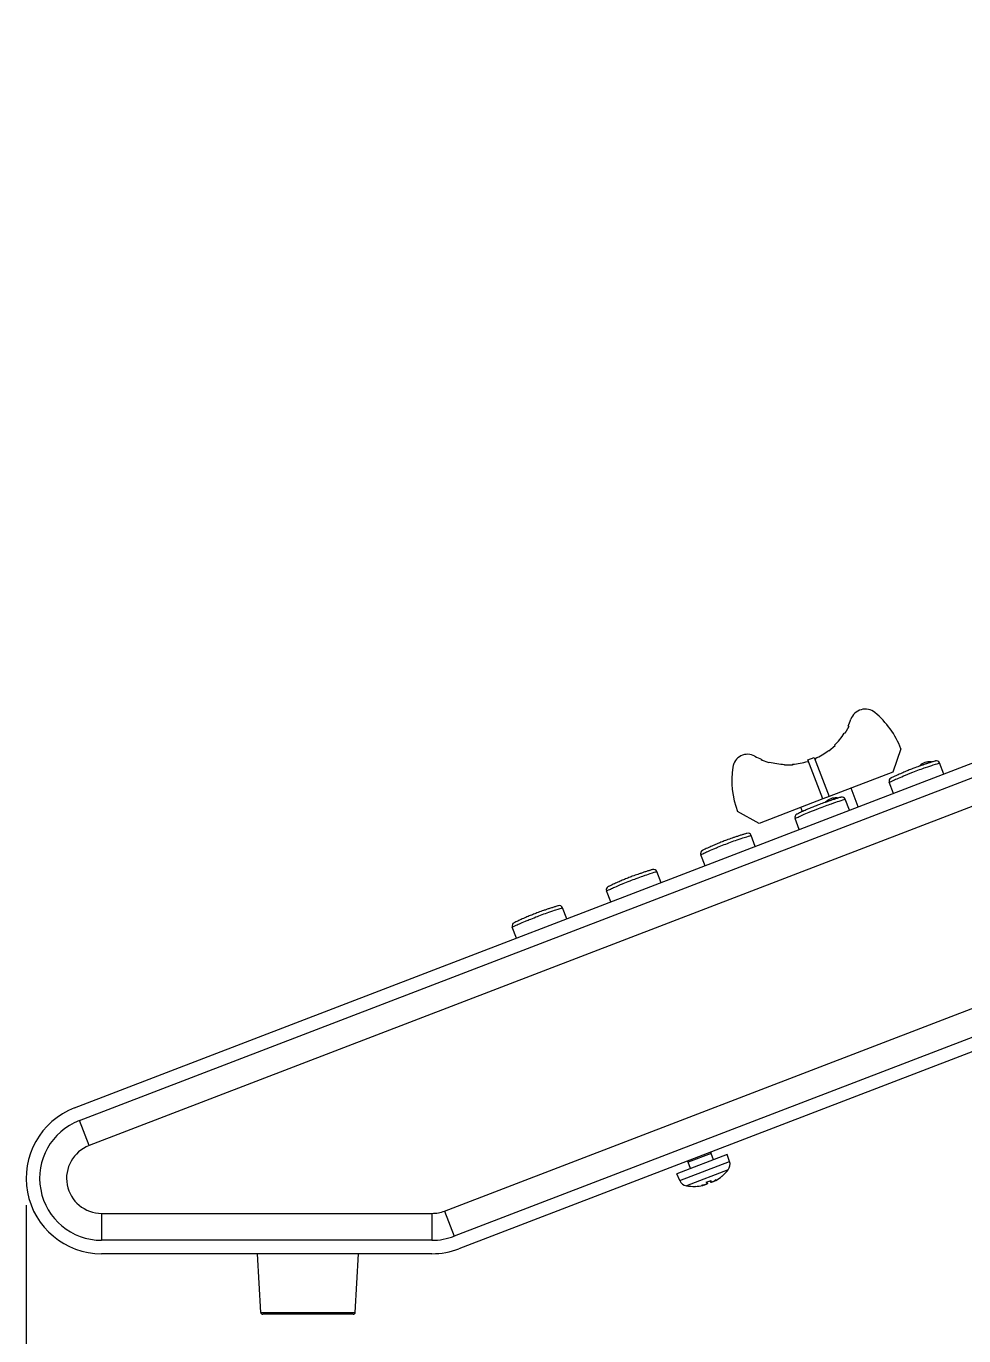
# Model space of a CAD drawing. Header units: millimetres. Extents: x 20 to 1660, y 4 to 1168.
# Drawn here: x 859.9 to 999.2, y 800.5 to 995.1 of the extents above; entities that cross this region are included whole.
import ezdxf

# ---------------------------------------------------------------- set-up
doc = ezdxf.new("R2010")
doc.units = ezdxf.units.MM
doc.header["$LTSCALE"] = 4
for name, color, linetype, lineweight in [('Dimensions(A H Standard)', 7, 'Continuous', 9), ('Visible Edges(A H Standard)', 7, 'Continuous', 18), ('Visible Tangent Edges(A H Standard)', 7, 'Continuous', 18)]:
    doc.layers.add(name, color=color, linetype=linetype, lineweight=lineweight)
doc.styles.add('DEFAULT-A H Standard', font='arial.ttf')
doc.dimstyles.new('DEFAULT', dxfattribs={"dimscale": 4, "dimtxt": 3, "dimasz": 2.5, "dimexe": 3, "dimexo": 1, "dimgap": 0.75, "dimtad": 1, "dimrnd": 1e-08, "dimzin": 0, "dimdsep": 46, "dimtxsty": 'DEFAULT-A H Standard', "dimcen": 0.09, "dimdle": 10, "dimclrd": 7, "dimclre": 7, "dimclrt": 7, "dimazin": 1, "dimtfac": 0.833333, "dimtofl": 0, "dimtmove": 0, "dimatfit": 3, "dimfxl": 0, "dimtolj": 1, "dimtzin": 0, "dimlwd": -1, "dimlwe": -1, "dimarcsym": 0})

# ---------------------------------------------------------------- blocks, each defined once
blk = doc.blocks.new('*D11')
at = {"layer": 'Defpoints', "color": 0, "linetype": 'Continuous'}
for p in [(1355.64, 842.83), (859.87, 823.93), (859.87, 687.93)]:
    blk.add_point(p, dxfattribs=at)
at = {"layer": 'Dimensions(A H Standard)', "color": 7, "linetype": 'Continuous'}
for p, q in [((1355.64, 838.83), (1355.64, 675.93)), ((859.87, 819.93), (859.87, 675.93)), ((1345.64, 687.93), (869.87, 687.93))]:
    blk.add_line(p, q, dxfattribs=at)
for points in [[(869.87, 689.6), (869.87, 686.26), (859.87, 687.93)], [(1345.64, 689.6), (1345.64, 686.26), (1355.64, 687.93)]]:
    blk.add_solid(points, dxfattribs=at)
at = {"layer": 'Dimensions(A H Standard)', "color": 7, "linetype": 'Continuous', "insert": (1082.6, 703.18), "char_height": 12, "attachment_point": 1, "style": 'DEFAULT-A H Standard'}
blk.add_mtext('\\A1;495.77', dxfattribs=at)

msp = doc.modelspace()

# ---------------------------------------------------------------- linework, layer by layer
at = {"layer": 'Visible Edges(A H Standard)'}
for p, q in [((867.052, 834.385), (1285.638, 995.077)), ((867.769, 832.518), (1286.355, 993.21)), ((1260.233, 944.621), (923.472, 815.34)), ((1260.95, 942.754), (924.188, 813.473)), ((982.116, 891.034), (981.534, 889.985)), ((982.012, 891.092), (982.116, 891.034)), ((981.534, 889.985), (981.431, 890.042)), ((979.164, 887.39), (979.087, 887.479)), ((980.07, 888.177), (979.164, 887.39)), ((979.993, 888.266), (980.07, 888.177)), ((989.858, 887.742), (988.668, 884.286)), ((969.136, 886.052), (969.174, 886.163)), ((970.27, 885.661), (969.136, 886.052)), ((970.309, 885.772), (970.27, 885.661)), ((972.567, 885.297), (972.565, 885.415)), ((973.767, 885.318), (972.567, 885.297)), ((973.765, 885.436), (973.767, 885.318)), ((976.05, 885.762), (976.008, 885.872)), ((976.036, 886.078), (976.97, 886.436)), ((978.258, 880.29), (976.036, 886.078)), ((976.144, 885.798), (976.05, 885.762)), ((976.97, 886.436), (979.192, 880.648)), ((977.171, 886.192), (977.077, 886.156)), ((977.128, 886.302), (977.171, 886.192)), ((996.231, 883.976), (995.596, 885.628)), ((988.668, 884.286), (979.192, 880.648)), ((983.534, 879.102), (982.459, 881.902)), ((988.762, 881.109), (988.128, 882.761)), ((978.258, 880.29), (968.782, 876.652)), ((979.192, 880.648), (978.258, 880.29)), ((982.227, 878.6), (981.593, 880.252)), ((968.782, 876.652), (965.585, 878.424)), ((974.759, 875.733), (974.124, 877.385)), ((975.229, 878.413), (974.99, 879.035)), ((968.224, 873.224), (967.589, 874.876)), ((960.755, 870.357), (960.121, 872.009)), ((954.22, 867.848), (953.586, 869.5)), ((946.751, 864.981), (946.117, 866.633)), ((940.216, 862.472), (939.582, 864.124)), ((932.748, 859.605), (932.114, 861.257)), ((964.038, 827.485), (956.569, 824.618)), ((961.646, 827.607), (958.265, 826.309)), ((961.646, 827.607), (961.658, 827.857)), ((961.994, 826.701), (961.646, 827.607)), ((964.4, 826.433), (964.038, 827.485)), ((958.265, 826.309), (958.089, 826.487)), ((958.613, 825.403), (958.265, 826.309)), ((957.004, 823.594), (956.569, 824.618)), ((960.74, 822.967), (960.734, 822.988)), ((960.938, 823.35), (961.64, 823.62)), ((961.127, 823.137), (961.053, 823.394)), ((961.643, 823.335), (961.525, 823.576)), ((962.043, 823.468), (962.034, 823.487)), ((963.223, 824.227), (963.229, 824.23)), ((959.349, 822.74), (959.355, 822.743)), ((920.174, 814.729), (871.066, 814.729)), ((920.175, 812.729), (871.067, 812.729)), ((920.175, 812.729), (880.751, 812.728)), ((880.751, 812.728), (880.751, 812.729)), ((894.735, 804.012), (894.251, 812.728)), ((908.767, 804.012), (909.251, 812.729)), ((908.467, 803.729), (895.035, 803.728))]:
    msp.add_line(p, q, dxfattribs=at)
for centre, radius, start, end in [((984.56, 891.378), 2.25, 50.49921, 160.80173), ((977.722, 883.083), 13, 21.00149, 50.49921), ((972.991, 895.406), 10, 334.4413, 340.80173), ((972.991, 895.406), 10, 314.4413, 327.56168), ((972.991, 895.406), 10, 294.4413, 307.56168), ((967.09, 884.671), 2.25, 61.20125, 171.50376), ((972.991, 895.406), 10, 241.20125, 247.56168), ((972.991, 895.406), 10, 254.4413, 267.56168), ((972.991, 895.406), 10, 274.4413, 287.56168), ((992.823, 885.051), 0.2, 135.76327, 140.76537), ((994.184, 883.725), 2.1, 86.23971, 135.76327), ((994.309, 885.622), 0.2, 45.88349, 86.23971), ((995.13, 885.449), 0.5, 21.00149, 106.49305), ((977.722, 883.083), 13, 171.50376, 201.00149), ((988.595, 882.94), 0.5, 115.50993, 201.00149), ((978.819, 879.675), 0.2, 135.76327, 140.76537), ((980.181, 878.349), 2.1, 86.23971, 135.76327), ((980.306, 880.246), 0.2, 45.88349, 86.23971), ((981.126, 880.073), 0.5, 21.00149, 106.49305), ((974.591, 877.564), 0.5, 115.50993, 201.00149), ((967.122, 874.697), 0.5, 21.00149, 106.49305), ((960.587, 872.188), 0.5, 115.50993, 201.00149), ((953.119, 869.321), 0.5, 21.00149, 106.49305), ((946.584, 866.812), 0.5, 115.50993, 201.00149), ((939.115, 863.945), 0.5, 21.00149, 106.49305), ((932.58, 861.436), 0.5, 115.50993, 201.00149), ((871.066, 823.929), 11.2, 111.00149, 270.00149), ((871.066, 823.929), 9.2, 111.00149, 270), ((959.085, 829.226), 6.5, 310.1527, 321.79282), ((963.171, 826.01), 1.3, 321.79282, 19.00149), ((958.201, 824.102), 1.3, 203.00149, 260.21016), ((963.169, 824.385), 0.166, 291.00149, 310.1527), ((959.085, 829.226), 6.5, 260.21016, 271.85028), ((959.29, 822.895), 0.166, 271.85028, 291.00149), ((920.174, 823.929), 9.2, 270, 291.00149), ((920.174, 823.929), 11.2, 270.00149, 291.00149), ((895.035, 804.028), 0.3, 183.18132, 270.00149), ((908.467, 804.029), 0.3, 270.00149, 356.82166)]:
    msp.add_arc(centre, radius, start, end, dxfattribs=at)
for centre, major_axis, ratio, start_param, end_param in [((958.56, 828.843), (3.787, -5.193), 0.745371, 5.8271648, 5.9443163), ((959.823, 829.328), (0.882, -6.366), 0.6436368, 6.1744517, 6.2916031), ((960.766, 822.316), (0.328, -1.385), 0.0982873, 2.0370539, 2.0541189), ((959.474, 829.337), (1.784, -6.237), 0.1191129, 5.9593762, 6.1290693), ((958.722, 829.048), (2.848, -5.829), 0.1191129, 0.154116, 0.3238091), ((959.731, 829.293), (0.661, -6.393), 0.745371, 0.338869, 0.4560205), ((962.46, 822.967), (-0.683, 1.248), 0.0982873, 1.0874737, 1.1045388), ((958.468, 828.808), (3.604, -5.321), 0.6436368, 6.2747675, 6.3919189), ((959.143, 829.21), (-1.7, -6.261), 0.989048, 0.791063, 0.9607562), ((959.052, 829.175), (-5.453, 3.515), 0.989048, 2.1808365, 2.3505296)]:
    msp.add_ellipse(centre, major_axis=major_axis, ratio=ratio, start_param=start_param, end_param=end_param, dxfattribs=at)
for points, knots in [([(994.988, 885.928), (994.988, 885.928), (994.953, 885.918), (994.815, 885.877), (994.717, 885.847), (994.467, 885.771), (994.324, 885.727), (994.012, 885.629), (993.853, 885.578), (993.53, 885.472), (993.374, 885.42), (993.068, 885.317), (992.923, 885.267), (992.518, 885.125), (992.242, 885.026), (991.732, 884.835), (991.502, 884.747), (991.057, 884.571), (990.841, 884.483), (990.399, 884.301), (990.18, 884.207), (989.717, 884.006), (989.492, 883.906), (989.166, 883.758), (989.048, 883.704), (988.821, 883.6), (988.72, 883.552), (988.551, 883.473), (988.486, 883.442), (988.4, 883.401), (988.379, 883.391), (988.379, 883.391)], [0.7071355, 0.7071355, 0.7071355, 0.7071355, 0.8412416, 0.8412416, 0.9675631, 0.9675631, 1.0768888, 1.0768888, 1.1651744, 1.1651744, 1.2345154, 1.2345154, 1.2895631, 1.2895631, 1.3801983, 1.3801983, 1.4512527, 1.4512527, 1.522628, 1.522628, 1.6084008, 1.6084008, 1.7241645, 1.7241645, 1.8066279, 1.8066279, 1.9060569, 1.9060569, 2.0137199, 2.0137199, 2.121383, 2.121383, 2.121383, 2.121383]), ([(980.984, 880.552), (980.984, 880.552), (980.949, 880.542), (980.812, 880.501), (980.713, 880.471), (980.463, 880.395), (980.321, 880.351), (980.009, 880.253), (979.85, 880.202), (979.526, 880.096), (979.37, 880.045), (979.064, 879.941), (978.92, 879.891), (978.515, 879.749), (978.239, 879.65), (977.728, 879.459), (977.499, 879.371), (977.053, 879.195), (976.838, 879.108), (976.396, 878.925), (976.176, 878.831), (975.713, 878.631), (975.488, 878.53), (975.162, 878.383), (975.044, 878.328), (974.818, 878.224), (974.716, 878.176), (974.547, 878.097), (974.483, 878.066), (974.397, 878.025), (974.376, 878.015), (974.376, 878.015)], [0.6962439, 0.6962439, 0.6962439, 0.6962439, 0.8282845, 0.8282845, 0.9526604, 0.9526604, 1.060302, 1.060302, 1.1472278, 1.1472278, 1.2155008, 1.2155008, 1.2697006, 1.2697006, 1.3589398, 1.3589398, 1.4288998, 1.4288998, 1.4991756, 1.4991756, 1.5836274, 1.5836274, 1.697608, 1.697608, 1.7788014, 1.7788014, 1.8766988, 1.8766988, 1.9827035, 1.9827035, 2.0887082, 2.0887082, 2.0887082, 2.0887082]), ([(966.981, 875.176), (966.981, 875.176), (966.946, 875.166), (966.809, 875.125), (966.71, 875.096), (966.46, 875.019), (966.318, 874.976), (966.006, 874.877), (965.848, 874.827), (965.523, 874.721), (965.367, 874.669), (965.062, 874.566), (964.917, 874.516), (964.511, 874.374), (964.238, 874.275), (963.727, 874.084), (963.499, 873.996), (963.054, 873.821), (962.836, 873.733), (962.396, 873.55), (962.174, 873.456), (961.71, 873.255), (961.488, 873.156), (961.162, 873.008), (961.043, 872.954), (960.817, 872.849), (960.716, 872.802), (960.545, 872.722), (960.48, 872.691), (960.393, 872.65), (960.372, 872.639), (960.372, 872.639)], [0.7068751, 0.7068751, 0.7068751, 0.7068751, 0.8409569, 0.8409569, 0.967442, 0.967442, 1.076886, 1.076886, 1.1654814, 1.1654814, 1.2346398, 1.2346398, 1.2898661, 1.2898661, 1.3802013, 1.3802013, 1.4509581, 1.4509581, 1.5221824, 1.5221824, 1.6081861, 1.6081861, 1.7233082, 1.7233082, 1.8054729, 1.8054729, 1.9045852, 1.9045852, 2.0129648, 2.0129648, 2.1213444, 2.1213444, 2.1213444, 2.1213444]), ([(952.977, 869.801), (952.977, 869.801), (952.942, 869.79), (952.805, 869.749), (952.706, 869.72), (952.456, 869.643), (952.314, 869.6), (952.003, 869.502), (951.844, 869.451), (951.519, 869.345), (951.363, 869.293), (951.058, 869.19), (950.914, 869.14), (950.508, 868.998), (950.234, 868.899), (949.723, 868.708), (949.496, 868.621), (949.051, 868.445), (948.833, 868.357), (948.392, 868.174), (948.171, 868.08), (947.706, 867.879), (947.484, 867.78), (947.158, 867.632), (947.04, 867.578), (946.813, 867.473), (946.712, 867.426), (946.542, 867.346), (946.476, 867.315), (946.39, 867.274), (946.369, 867.264), (946.369, 867.264)], [0.6808103, 0.6808103, 0.6808103, 0.6808103, 0.8099476, 0.8099476, 0.9317616, 0.9317616, 1.0371744, 1.0371744, 1.1225052, 1.1225052, 1.1891132, 1.1891132, 1.2423062, 1.2423062, 1.3293098, 1.3293098, 1.3974563, 1.3974563, 1.4660488, 1.4660488, 1.5488932, 1.5488932, 1.6597763, 1.6597763, 1.7389094, 1.7389094, 1.8343741, 1.8343741, 1.9387481, 1.9387481, 2.043122, 2.043122, 2.043122, 2.043122]), ([(938.973, 864.425), (938.973, 864.425), (938.939, 864.414), (938.802, 864.373), (938.703, 864.344), (938.453, 864.268), (938.311, 864.224), (937.999, 864.126), (937.84, 864.075), (937.516, 863.969), (937.36, 863.917), (937.055, 863.814), (936.91, 863.764), (936.504, 863.622), (936.231, 863.523), (935.72, 863.332), (935.492, 863.245), (935.047, 863.069), (934.829, 862.981), (934.389, 862.799), (934.167, 862.704), (933.703, 862.503), (933.48, 862.404), (933.155, 862.256), (933.036, 862.202), (932.809, 862.097), (932.709, 862.05), (932.538, 861.97), (932.473, 861.939), (932.386, 861.898), (932.365, 861.888), (932.365, 861.888)], [0.6808103, 0.6808103, 0.6808103, 0.6808103, 0.8099476, 0.8099476, 0.9317616, 0.9317616, 1.0371744, 1.0371744, 1.1225052, 1.1225052, 1.1891132, 1.1891132, 1.2423062, 1.2423062, 1.3293098, 1.3293098, 1.3974563, 1.3974563, 1.4660488, 1.4660488, 1.5488932, 1.5488932, 1.6597763, 1.6597763, 1.7389094, 1.7389094, 1.8343741, 1.8343741, 1.9387481, 1.9387481, 2.043122, 2.043122, 2.043122, 2.043122]), ([(960.74, 822.968), (960.74, 822.967), (960.74, 822.967), (960.741, 822.964), (960.734, 822.959), (960.706, 822.946), (960.684, 822.938), (960.633, 822.922), (960.6, 822.913), (960.528, 822.894), (960.488, 822.885), (960.439, 822.875), (960.427, 822.872), (960.414, 822.869)], [0.02262944, 0.02262944, 0.02262944, 0.02262944, 0.02319765, 0.02319765, 0.034548905, 0.034548905, 0.045900159, 0.045900159, 0.057338353, 0.057338353, 0.068776547, 0.068776547, 0.07249221, 0.07249221, 0.07249221, 0.07249221]), ([(961.123, 823.142), (961.129, 823.137), (961.128, 823.13), (961.111, 823.113), (961.094, 823.102), (961.052, 823.08), (961.023, 823.068), (960.958, 823.043), (960.92, 823.03), (960.872, 823.016), (960.858, 823.012), (960.845, 823.008)], [0, 0, 0, 0, 0.011514419, 0.011514419, 0.023028838, 0.023028838, 0.0344178, 0.0344178, 0.045806761, 0.045806761, 0.049847798, 0.049847798, 0.049847798, 0.049847798]), ([(961.938, 823.428), (961.936, 823.427), (961.935, 823.426), (961.899, 823.408), (961.862, 823.392), (961.794, 823.363), (961.762, 823.352), (961.71, 823.336), (961.687, 823.33), (961.655, 823.327), (961.645, 823.329), (961.642, 823.336), (961.642, 823.338), (961.642, 823.341)], [0.02262944, 0.02262944, 0.02262944, 0.02262944, 0.02319765, 0.02319765, 0.034548905, 0.034548905, 0.045900159, 0.045900159, 0.057338353, 0.057338353, 0.068776547, 0.068776547, 0.07249221, 0.07249221, 0.07249221, 0.07249221]), ([(962.351, 823.613), (962.318, 823.594), (962.282, 823.573), (962.212, 823.536), (962.18, 823.519), (962.126, 823.493), (962.101, 823.482), (962.064, 823.468), (962.052, 823.465), (962.045, 823.466), (962.044, 823.467), (962.043, 823.468)], [0, 0, 0, 0, 0.011547417, 0.011547417, 0.023094835, 0.023094835, 0.034450804, 0.034450804, 0.045806774, 0.045806774, 0.049847811, 0.049847811, 0.049847811, 0.049847811])]:
    msp.add_open_spline(points, degree=3, knots=knots, dxfattribs=at)
for points in [[(960.938, 823.35), (960.936, 823.35), (960.933, 823.352), (960.929, 823.357)], [(961.642, 823.631), (961.643, 823.624), (961.642, 823.621), (961.64, 823.62)]]:
    msp.add_open_spline(points, degree=3, dxfattribs=at)
at = {"layer": 'Visible Tangent Edges(A H Standard)'}
for p, q in [((1287.788, 989.476), (869.203, 828.783)), ((922.038, 819.074), (1258.8, 948.355)), ((992.68, 885.191), (994.322, 885.821)), ((991.631, 884.796), (991.631, 884.796)), ((991.631, 884.796), (991.631, 884.796)), ((977.628, 879.42), (977.628, 879.42)), ((978.676, 879.815), (980.319, 880.445)), ((963.624, 874.044), (963.624, 874.044)), ((949.621, 868.668), (949.621, 868.668)), ((949.621, 868.668), (949.621, 868.668)), ((935.617, 863.292), (935.617, 863.292)), ((935.617, 863.292), (935.617, 863.292)), ((869.203, 828.783), (867.769, 832.518)), ((957.004, 823.594), (964.4, 826.433)), ((964.193, 825.206), (957.98, 822.821)), ((960.929, 823.357), (961.642, 823.631)), ((961.123, 823.142), (961.051, 823.394)), ((961.642, 823.341), (961.527, 823.577)), ((963.244, 824.246), (963.276, 824.258)), ((959.295, 822.729), (959.327, 822.742)), ((922.038, 819.074), (923.472, 815.34)), ((871.066, 818.729), (920.174, 818.729)), ((871.066, 818.729), (871.066, 814.729)), ((920.174, 818.729), (920.174, 814.729)), ((894.735, 804.012), (908.767, 804.012))]:
    msp.add_line(p, q, dxfattribs=at)
for centre, start, end in [((871.066, 823.929), 111.00149, 270), ((920.174, 823.929), 270, 291.00149)]:
    msp.add_arc(centre, 5.2, start, end, dxfattribs=at)
for points, knots in [([(988.128, 882.761), (988.128, 882.761), (988.135, 882.764), (988.199, 882.794), (988.34, 882.861), (988.766, 883.057), (988.994, 883.161), (989.555, 883.409), (989.869, 883.545), (990.644, 883.869), (991.116, 884.06), (991.964, 884.389), (992.316, 884.521), (992.968, 884.761), (993.268, 884.867), (994.014, 885.127), (994.383, 885.247), (995.155, 885.496), (995.421, 885.575), (995.576, 885.622), (995.597, 885.628), (995.597, 885.628)], [-2.121383, -2.121383, -2.121383, -2.121383, -2.061276, -2.061276, -1.8432744, -1.8432744, -1.6915281, -1.6915281, -1.5615165, -1.5615165, -1.4306381, -1.4306381, -1.3413292, -1.3413292, -1.2501635, -1.2501635, -1.0842431, -1.0842431, -0.807084, -0.807084, -0.7071355, -0.7071355, -0.7071355, -0.7071355]), ([(974.124, 877.385), (974.124, 877.385), (974.131, 877.388), (974.196, 877.419), (974.337, 877.486), (974.764, 877.682), (974.991, 877.785), (975.55, 878.032), (975.863, 878.168), (976.639, 878.492), (977.114, 878.685), (977.965, 879.015), (978.317, 879.147), (978.969, 879.387), (979.269, 879.493), (980.015, 879.752), (980.385, 879.873), (981.154, 880.121), (981.42, 880.2), (981.573, 880.246), (981.593, 880.252), (981.593, 880.252)], [-2.0887082, -2.0887082, -2.0887082, -2.0887082, -2.0291232, -2.0291232, -1.814286, -1.814286, -1.6657051, -1.6657051, -1.5377118, -1.5377118, -1.4083276, -1.4083276, -1.320174, -1.320174, -1.2305719, -1.2305719, -1.0664958, -1.0664958, -0.7938543, -0.7938543, -0.6962439, -0.6962439, -0.6962439, -0.6962439]), ([(960.121, 872.009), (960.121, 872.009), (960.128, 872.012), (960.192, 872.043), (960.334, 872.11), (960.733, 872.293), (960.925, 872.381), (961.408, 872.596), (961.7, 872.724), (962.233, 872.948), (962.415, 873.024), (962.912, 873.228), (963.26, 873.367), (963.92, 873.623), (964.237, 873.743), (964.898, 873.986), (965.236, 874.107), (965.964, 874.36), (966.313, 874.475), (967.12, 874.736), (967.409, 874.822), (967.569, 874.87), (967.589, 874.876), (967.589, 874.876)], [-2.1213444, -2.1213444, -2.1213444, -2.1213444, -2.0610982, -2.0610982, -1.8428651, -1.8428651, -1.7125492, -1.7125492, -1.5825605, -1.5825605, -1.5229818, -1.5229818, -1.4307995, -1.4307995, -1.3509627, -1.3509627, -1.2505292, -1.2505292, -1.0987591, -1.0987591, -0.8069769, -0.8069769, -0.7068751, -0.7068751, -0.7068751, -0.7068751]), ([(946.117, 866.633), (946.117, 866.633), (946.124, 866.636), (946.189, 866.667), (946.331, 866.734), (946.733, 866.919), (946.925, 867.007), (947.411, 867.222), (947.703, 867.35), (948.235, 867.575), (948.416, 867.65), (948.913, 867.854), (949.26, 867.992), (949.92, 868.248), (950.238, 868.368), (950.898, 868.612), (951.236, 868.732), (951.964, 868.985), (952.313, 869.1), (953.119, 869.361), (953.407, 869.446), (953.566, 869.494), (953.586, 869.5), (953.586, 869.5)], [-2.043122, -2.043122, -2.043122, -2.043122, -1.9846818, -1.9846818, -1.7742985, -1.7742985, -1.6484195, -1.6484195, -1.5234998, -1.5234998, -1.4664803, -1.4664803, -1.3777594, -1.3777594, -1.300756, -1.300756, -1.2040727, -1.2040727, -1.0576754, -1.0576754, -0.7763993, -0.7763993, -0.6808103, -0.6808103, -0.6808103, -0.6808103]), ([(932.113, 861.257), (932.113, 861.257), (932.121, 861.261), (932.186, 861.291), (932.328, 861.359), (932.729, 861.543), (932.922, 861.631), (933.407, 861.847), (933.7, 861.975), (934.231, 862.199), (934.412, 862.274), (934.909, 862.478), (935.256, 862.616), (935.916, 862.872), (936.234, 862.993), (936.895, 863.236), (937.232, 863.356), (937.96, 863.609), (938.309, 863.724), (939.115, 863.985), (939.404, 864.07), (939.562, 864.118), (939.582, 864.124), (939.582, 864.125)], [-2.043122, -2.043122, -2.043122, -2.043122, -1.9846818, -1.9846818, -1.7742985, -1.7742985, -1.6484195, -1.6484195, -1.5234998, -1.5234998, -1.4664803, -1.4664803, -1.3777594, -1.3777594, -1.300756, -1.300756, -1.2040727, -1.2040727, -1.0576754, -1.0576754, -0.7763993, -0.7763993, -0.6808103, -0.6808103, -0.6808103, -0.6808103])]:
    msp.add_open_spline(points, degree=3, knots=knots, dxfattribs=at)

# ---------------------------------------------------------------- dimensions: what is measured, and where the dimension line sits
at = {"layer": 'Dimensions(A H Standard)', "color": 7, "linetype": 'Continuous'}
dim = msp.add_linear_dim(base=(859.866, 687.929), p1=(1355.64, 842.83), p2=(859.866, 823.929), angle=180, dimstyle='DEFAULT', override={"dimdec": 2, "dimtp": 0, "dimtm": 0, "dimtdec": 2, "dimatfit": 1}, dxfattribs=at)
dim.commit()
dim.dimension.update_dxf_attribs({"geometry": '*D11', "text_midpoint": (1107.753, 687.929), "dimtype": 160})

doc.saveas('drawing.dxf')
